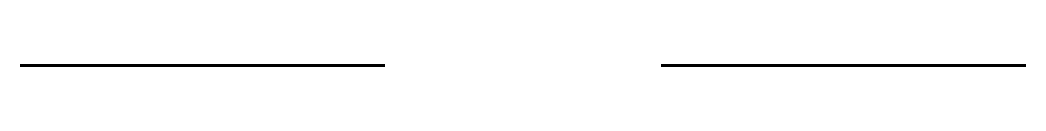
# Model space of a CAD drawing. Extents: x -4.88 to 4.88, y 1.76 to 8.3.
# Drawn here: x -4.88 to 4.88, y 8.29 to 8.3 of the extents above.
import ezdxf

# ---------------------------------------------------------------- set-up
doc = ezdxf.new("R2010")
doc.units = 0
doc.layers.add('PROP', color=1, linetype='CONTINUOUS')

msp = doc.modelspace()

# ---------------------------------------------------------------- linework, layer by layer
at = {"layer": 'PROP'}
for points in [[(-1.34, 8.3, -0.08), (-4.3616, 8.3, -1.3316), (-4.88, 8.3, -0.08), (-1.8584, 8.3, 1.1716)], [(-1.8584, 8.3, 1.1716), (-4.88, 8.3, -0.08), (-4.3616, 8.3, 1.1716), (-3.11, 8.3, 1.69)], [(-1.8584, 8.3, -1.3316), (-3.11, 8.3, -1.85), (-4.3616, 8.3, -1.3316), (-1.34, 8.3, -0.08)], [(4.88, 8.3, -0.08), (1.8584, 8.3, -1.3316), (1.34, 8.3, -0.08), (4.3616, 8.3, 1.1716)], [(4.3616, 8.3, 1.1716), (1.34, 8.3, -0.08), (1.8584, 8.3, 1.1716), (3.11, 8.3, 1.69)], [(4.3616, 8.3, -1.3316), (3.11, 8.3, -1.85), (1.8584, 8.3, -1.3316), (4.88, 8.3, -0.08)], [(-4.3616, 8.29, -1.3316), (-3.11, 8.29, -1.85), (-1.8584, 8.29, -1.3316), (-4.88, 8.29, -0.08)], [(-4.88, 8.29, -0.08), (-1.8584, 8.29, -1.3316), (-1.34, 8.29, -0.08), (-4.3616, 8.29, 1.1716)], [(-4.3616, 8.29, 1.1716), (-1.34, 8.29, -0.08), (-1.8584, 8.29, 1.1716), (-3.11, 8.29, 1.69)], [(1.34, 8.29, -0.08), (4.3616, 8.29, -1.3316), (4.88, 8.29, -0.08), (1.8584, 8.29, 1.1716)], [(1.8584, 8.29, -1.3316), (3.11, 8.29, -1.85), (4.3616, 8.29, -1.3316), (1.34, 8.29, -0.08)], [(1.8584, 8.29, 1.1716), (4.88, 8.29, -0.08), (4.3616, 8.29, 1.1716), (3.11, 8.29, 1.69)]]:
    msp.add_3dface(points, dxfattribs=at)

doc.saveas('drawing.dxf')
